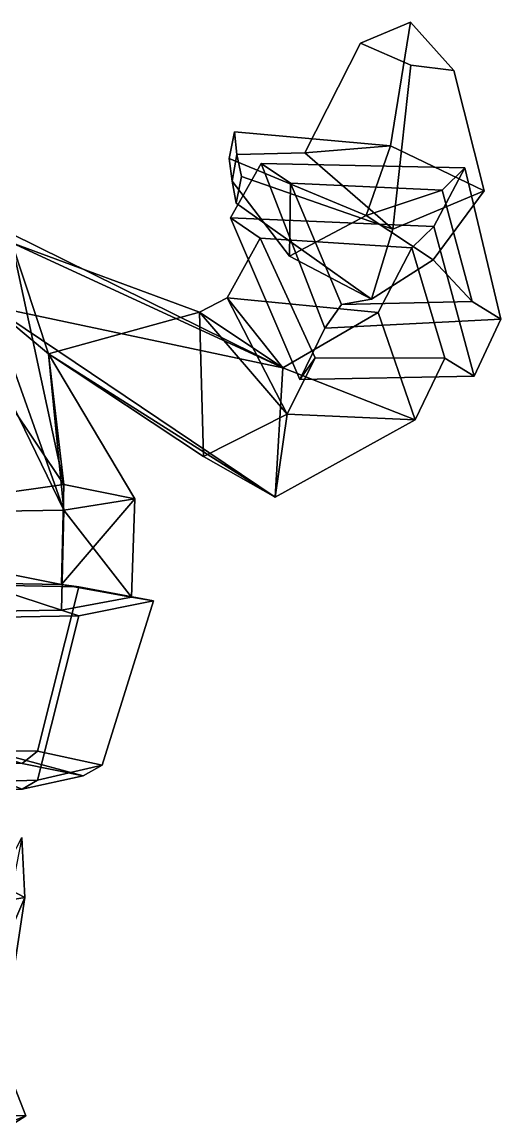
# Model space of a CAD drawing. Extents: x -236 to 243, y -157 to 320.
# Drawn here: x 82.5 to 243.1, y -153.5 to 215.5 of the extents above; entities that cross this region are included whole.
import ezdxf

# ---------------------------------------------------------------- set-up
doc = ezdxf.new("R2010")
doc.units = 0

msp = doc.modelspace()

# ---------------------------------------------------------------- linework, layer by layer
for points in [[(195.971893, 208.458557, 177.189377), (212.712311, 215.480103, 165.66774), (206.099823, 174.001648, 110.835251), (177.330414, 171.645538, 141.157974)], [(212.877472, 200.993378, 182.903976), (227.302277, 199.310181, 164.563004), (212.712311, 215.480103, 165.66774), (195.971893, 208.458557, 177.189377)], [(227.302277, 199.310181, 164.563004), (237.502991, 159.011169, 121.255951), (206.099823, 174.001648, 110.835251), (212.712311, 215.480103, 165.66774)], [(212.877472, 200.993378, 182.903976), (195.971893, 208.458557, 177.189377), (177.330414, 171.645538, 141.157974), (206.81131, 146.082642, 141.590698)], [(212.877472, 200.993378, 182.903976), (206.81131, 146.082642, 141.590698), (237.502991, 159.011169, 121.255951), (227.302277, 199.310181, 164.563004)], [(154.598038, 171.082611, 146.648331), (153.794769, 178.722839, 138.265518), (152.00499, 169.838379, 129.028351), (152.928391, 162.182434, 137.377441)], [(153.794769, 178.722839, 138.265518), (206.099823, 174.001648, 110.835251), (197.882507, 150.725647, 88.433693), (152.00499, 169.838379, 129.028351)], [(154.598038, 171.082611, 146.648331), (177.330414, 171.645538, 141.157974), (206.099823, 174.001648, 110.835251), (153.794769, 178.722839, 138.265518)], [(237.502991, 159.011169, 121.255951), (220.358917, 135.913208, 100.308212), (197.882507, 150.725647, 88.433693), (206.099823, 174.001648, 110.835251)], [(152.928391, 162.182434, 137.377441), (152.00499, 169.838379, 129.028351), (197.882507, 150.725647, 88.433693), (172.20874, 137.055481, 108.334213)], [(156.133728, 163.724609, 154.657196), (154.598038, 171.082611, 146.648331), (152.928391, 162.182434, 137.377441), (154.349731, 154.812653, 145.389862)], [(156.133728, 163.724609, 154.657196), (206.81131, 146.082642, 141.590698), (177.330414, 171.645538, 141.157974), (154.598038, 171.082611, 146.648331)], [(175.667572, 95.745224, 115.247551), (184.065475, 112.95752, 143.54715), (162.681168, 168.142029, 109.861465), (152.397964, 149.93811, 84.168388)], [(152.397964, 149.93811, 84.168388), (162.681168, 168.142029, 109.861465), (230.950272, 166.699036, 84.117264), (220.55629, 146.993408, 60.598824)], [(184.065475, 112.95752, 143.54715), (189.591873, 120.879181, 135.633102), (172.519653, 161.485535, 111.043236), (162.681168, 168.142029, 109.861465)], [(162.681168, 168.142029, 109.861465), (172.519653, 161.485535, 111.043236), (223.345413, 159.168488, 92.52845), (230.950272, 166.699036, 84.117264)], [(243.086609, 115.945648, 117.898193), (234.117096, 96.888916, 92.336418), (220.55629, 146.993408, 60.598824), (230.950272, 166.699036, 84.117264)], [(243.086609, 115.945648, 117.898193), (230.950272, 166.699036, 84.117264), (223.345413, 159.168488, 92.52845), (233.432861, 121.94281, 117.131668)], [(156.133728, 163.724609, 154.657196), (154.349731, 154.812653, 145.389862), (199.695602, 122.708618, 118.932701), (206.81131, 146.082642, 141.590698)], [(154.349731, 154.812653, 145.389862), (152.928391, 162.182434, 137.377441), (172.20874, 137.055481, 108.334213), (199.695602, 122.708618, 118.932701)], [(199.695602, 122.708618, 118.932701), (172.20874, 137.055481, 108.334213), (172.519653, 161.485535, 111.043236), (189.591873, 120.879181, 135.633102)], [(172.20874, 137.055481, 108.334213), (197.882507, 150.725647, 88.433693), (223.345413, 159.168488, 92.52845), (172.519653, 161.485535, 111.043236)], [(220.358917, 135.913208, 100.308212), (233.432861, 121.94281, 117.131668), (223.345413, 159.168488, 92.52845), (197.882507, 150.725647, 88.433693)], [(206.81131, 146.082642, 141.590698), (199.695602, 122.708618, 118.932701), (220.358917, 135.913208, 100.308212), (237.502991, 159.011169, 121.255951)], [(79.08387, 141.557953, 48.662384), (169.927216, 99.661926, 4.266338), (60.174591, 153.783081, 1.723686)], [(72.144508, 120.389343, -24.306181), (60.174591, 153.783081, 1.723686), (169.927216, 99.661926, 4.266338)], [(175.667572, 95.745224, 115.247551), (152.397964, 149.93811, 84.168388), (162.390564, 143.139984, 85.396172), (180.771942, 103.087219, 107.919281)], [(152.397964, 149.93811, 84.168388), (220.55629, 146.993408, 60.598824), (213.230118, 139.849915, 68.620041), (162.390564, 143.139984, 85.396172)], [(96.603249, 52.063339, -66.792725), (-1.75716, 50.506195, -101.843452), (51.681934, 144.219849, -35.670307)], [(96.603249, 52.063339, -66.792725), (51.681934, 144.219849, -35.670307), (72.144508, 120.389343, -24.306181)], [(234.117096, 96.888916, 92.336418), (224.299011, 102.951202, 91.584076), (213.230118, 139.849915, 68.620041), (220.55629, 146.993408, 60.598824)], [(96.603249, 60.600525, 90.604652), (79.08387, 141.557953, 48.662384), (51.44173, 127.858093, 61.715469)], [(96.603249, 60.600525, 90.604652), (91.360207, 104.394287, 18.057459), (79.08387, 141.557953, 48.662384)], [(91.360207, 104.394287, 18.057459), (142.045715, 118.306183, 45.360138), (79.08387, 141.557953, 48.662384)], [(79.08387, 141.557953, 48.662384), (142.045715, 118.306183, 45.360138), (169.927216, 99.661926, 4.266338)], [(151.343918, 123.132599, 57.425945), (171.407059, 84.195923, 78.493019), (180.771942, 103.087219, 107.919281), (162.390564, 143.139984, 85.396172)], [(201.928146, 118.264832, 41.906807), (151.343918, 123.132599, 57.425945), (162.390564, 143.139984, 85.396172), (213.230118, 139.849915, 68.620041)], [(224.299011, 102.951202, 91.584076), (214.337738, 82.239227, 63.722336), (201.928146, 118.264832, 41.906807), (213.230118, 139.849915, 68.620041)], [(199.695602, 122.708618, 118.932701), (189.591873, 120.879181, 135.633102), (233.432861, 121.94281, 117.131668), (220.358917, 135.913208, 100.308212)], [(-1.757164, 46.675095, 121.139061), (96.603249, 60.600525, 90.604652), (51.44173, 127.858093, 61.715469)], [(171.407059, 84.195923, 78.493019), (151.343918, 123.132599, 57.425945), (142.045715, 118.306183, 45.360138)], [(151.343918, 123.132599, 57.425945), (169.927216, 99.661926, 4.266338), (142.045715, 118.306183, 45.360138)], [(151.343918, 123.132599, 57.425945), (201.928146, 118.264832, 41.906807), (169.927216, 99.661926, 4.266338)], [(184.065475, 112.95752, 143.54715), (243.086609, 115.945648, 117.898193), (233.432861, 121.94281, 117.131668), (189.591873, 120.879181, 135.633102)], [(96.603249, 52.063339, -66.792725), (72.144508, 120.389343, -24.306181), (91.360207, 104.394287, 18.057459)], [(72.144508, 120.389343, -24.306181), (169.927216, 99.661926, 4.266338), (167.43277, 56.397186, 9.453666)], [(91.360207, 104.394287, 18.057459), (72.144508, 120.389343, -24.306181), (167.43277, 56.397186, 9.453666)], [(143.334747, 70.007217, 45.055305), (142.045715, 118.306183, 45.360138), (91.360207, 104.394287, 18.057459)], [(171.407059, 84.195923, 78.493019), (142.045715, 118.306183, 45.360138), (143.334747, 70.007217, 45.055305)], [(214.337738, 82.239227, 63.722336), (169.927216, 99.661926, 4.266338), (201.928146, 118.264832, 41.906807)], [(175.667572, 95.745224, 115.247551), (234.117096, 96.888916, 92.336418), (243.086609, 115.945648, 117.898193), (184.065475, 112.95752, 143.54715)], [(96.603249, 60.600525, 90.604652), (120.313789, 55.855179, 3.116294), (91.360207, 104.394287, 18.057459)], [(120.313789, 55.855179, 3.116294), (96.603249, 52.063339, -66.792725), (91.360207, 104.394287, 18.057459)], [(143.334747, 70.007217, 45.055305), (91.360207, 104.394287, 18.057459), (167.43277, 56.397186, 9.453666)], [(214.337738, 82.239227, 63.722336), (167.43277, 56.397186, 9.453666), (169.927216, 99.661926, 4.266338)], [(171.407059, 84.195923, 78.493019), (214.337738, 82.239227, 63.722336), (224.299011, 102.951202, 91.584076), (180.771942, 103.087219, 107.919281)], [(175.667572, 95.745224, 115.247551), (180.771942, 103.087219, 107.919281), (224.299011, 102.951202, 91.584076), (234.117096, 96.888916, 92.336418)], [(171.407059, 84.195923, 78.493019), (143.334747, 70.007217, 45.055305), (167.43277, 56.397186, 9.453666)], [(171.407059, 84.195923, 78.493019), (167.43277, 56.397186, 9.453666), (214.337738, 82.239227, 63.722336)], [(95.725784, 27.106766, 78.673859), (96.603249, 60.600525, 90.604652), (-1.757164, 46.675095, 121.139061)], [(95.725784, 27.106766, 78.673859), (120.313789, 55.855179, 3.116294), (96.603249, 60.600525, 90.604652)], [(95.725784, 27.106766, 78.673859), (119.231941, 22.944183, 1.929684), (120.313789, 55.855179, 3.116294)], [(119.231941, 22.944183, 1.929684), (96.603249, 52.063339, -66.792725), (120.313789, 55.855179, 3.116294)], [(95.725792, 18.550354, -79.078072), (-1.75716, 50.506195, -101.843452), (96.603249, 52.063339, -66.792725)], [(119.231941, 22.944183, 1.929684), (95.725792, 18.550354, -79.078072), (96.603249, 52.063339, -66.792725)], [(95.725792, 18.550354, -79.078072), (-1.78379, 17.163391, -109.782501), (-1.75716, 50.506195, -101.843452)], [(95.725784, 27.106766, 78.673859), (-1.757164, 46.675095, 121.139061), (-1.757164, 28.830383, 109.438293)], [(-1.757164, 28.305023, 121.966995), (101.605583, 26.375031, 87.204086), (95.725784, 27.106766, 78.673859), (-1.757164, 28.830383, 109.438293)], [(-1.757163, -27.733078, 119.11969), (87.676697, -28.680298, 84.406723), (101.605583, 26.375031, 87.204086), (-1.757164, 28.305023, 121.966995)], [(101.605583, 26.375031, 87.204086), (87.676697, -28.680298, 84.406723), (109.395035, -33.308861, -0.92854), (126.58168, 21.746475, 1.868828)], [(126.58168, 21.746475, 1.868828), (119.231941, 22.944183, 1.929684), (95.725784, 27.106766, 78.673859), (101.605583, 26.375031, 87.204086)], [(101.605591, 16.706268, -91.055588), (95.725792, 18.550354, -79.078072), (119.231941, 22.944183, 1.929684), (126.58168, 21.746475, 1.868828)], [(101.605591, 16.706268, -91.055588), (-1.757566, 14.871628, -125.812523), (-1.78379, 17.163391, -109.782501), (95.725792, 18.550354, -79.078072)], [(109.395035, -33.308861, -0.92854), (87.676704, -38.34906, -93.852959), (101.605591, 16.706268, -91.055588), (126.58168, 21.746475, 1.868828)], [(87.676704, -38.34906, -93.852959), (-1.757158, -41.172653, -128.66127), (-1.757566, 14.871628, -125.812523), (101.605591, 16.706268, -91.055588)], [(-1.757163, -32.081024, 106.343376), (-1.757163, -26.203751, 85.113449), (62.015652, -26.648674, 60.203876), (82.563828, -32.779404, 75.631035)], [(-1.757163, -27.733078, 119.11969), (-1.757163, -32.081024, 106.343376), (82.563828, -32.779404, 75.631035), (87.676697, -28.680298, 84.406723)], [(82.563828, -32.779404, 75.631035), (62.015652, -26.648674, 60.203876), (77.318726, -29.955238, -0.758142), (103.003952, -36.941986, -1.11314)], [(87.676697, -28.680298, 84.406723), (82.563828, -32.779404, 75.631035), (103.003952, -36.941986, -1.11314), (109.395035, -33.308861, -0.92854)], [(103.003952, -36.941986, -1.11314), (77.318726, -29.955238, -0.758142), (62.015656, -33.409805, -64.448837), (82.563828, -41.335823, -82.120895)], [(82.563828, -41.335823, -82.120895), (62.015656, -33.409805, -64.448837), (-1.757159, -35.753204, -90.946747), (-1.757159, -43.974457, -112.931808)], [(109.395035, -33.308861, -0.92854), (103.003952, -36.941986, -1.11314), (82.563828, -41.335823, -82.120895), (87.676704, -38.34906, -93.852959)], [(87.676704, -38.34906, -93.852959), (82.563828, -41.335823, -82.120895), (-1.757159, -43.974457, -112.931808), (-1.757158, -41.172653, -128.66127)], [(83.517632, -77.588272, 9.322706), (70.904457, -79.7631, -4.528617), (82.506088, -57.500717, -9.051922)], [(79.02092, -75.286247, 27.30681), (83.517632, -77.588272, 9.322706), (82.506088, -57.500717, -9.051922)], [(72.006882, -104.205162, 9.060668), (83.517632, -77.588272, 9.322706), (79.02092, -75.286247, 27.30681)], [(76.238419, -125.71312, -11.213052), (70.904457, -79.7631, -4.528617), (83.517632, -77.588272, 9.322706)], [(76.238419, -125.71312, -11.213052), (83.517632, -77.588272, 9.322706), (72.006882, -104.205162, 9.060668)], [(80.090286, -153.02951, 102.617195), (83.794151, -150.723206, 36.317848), (74.813721, -127.827744, 43.725594), (74.813721, -119.444244, 102.617195)], [(77.134171, -153.456314, -41.036125), (76.238419, -125.71312, -11.213052), (74.813721, -127.827744, 43.725594), (83.794151, -150.723206, 36.317848)], [(77.134171, -153.456314, -41.036125), (83.794151, -150.723206, 36.317848), (16.610764, -150.61731, 32.613968), (7.374295, -152.827316, -26.359013)], [(80.090286, -153.02951, 102.617195), (12.906889, -152.844193, 102.617195), (16.610764, -150.61731, 32.613968), (83.794151, -150.723206, 36.317848)]]:
    msp.add_3dface(points)

doc.saveas('drawing.dxf')
